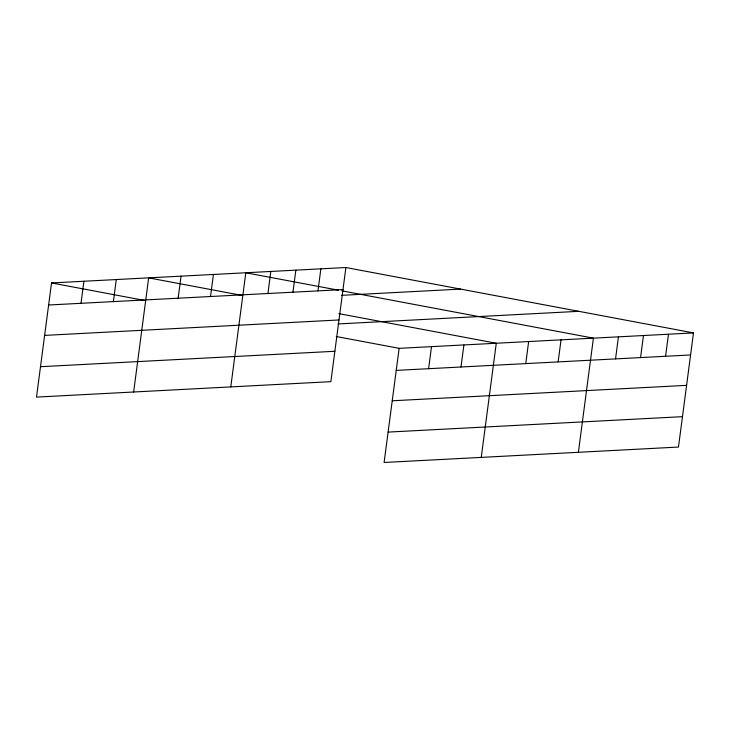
<?xml version="1.0" encoding="UTF-8"?>
<svg xmlns="http://www.w3.org/2000/svg" width="730" height="730" viewBox="0 0 730 730"><rect width="100%" height="100%" fill="white"/><g stroke="black" fill="none" stroke-linecap="round" stroke-linejoin="round"><path stroke-width="1.09" d="M345.892 267.518L51.529 282.948L36.5 397.093L330.863 381.662L345.892 267.518L693.5 332.907L678.471 447.052L384.108 462.482L399.137 348.338L693.5 332.907M81.003 303.306L83.904 281.251M113.387 301.609L116.289 279.553M133.645 392.001L148.664 277.856L241.32 295.285M178.147 298.214L181.049 276.159M210.523 296.517L213.425 274.462M230.78 386.909L245.809 272.764L338.455 290.193M267.928 293.515L270.83 271.451M292.949 292.201L295.851 270.137M317.97 290.887L320.871 268.832M428.61 368.696L431.512 346.64M460.995 366.998L463.897 344.943M481.252 457.391L496.272 343.246L338.884 313.635M525.755 363.604L528.657 341.549M558.131 361.907L561.032 339.851M578.388 452.299L593.417 338.154L341.768 290.814M615.536 358.904L618.438 336.84M640.557 357.59L643.458 335.526M665.577 356.276L668.479 334.221M48.627 305.003L342.99 289.573M341.54 295.34L460.603 289.098M44.621 335.399L338.985 319.968M338.017 323.947L578.79 311.327M40.497 366.706L334.869 351.276M396.235 370.393L690.598 354.962M392.229 400.788L686.592 385.358M388.104 432.096L682.477 416.666M51.529 282.948L144.175 300.377M336.265 336.512L399.137 348.338"/></g></svg>
